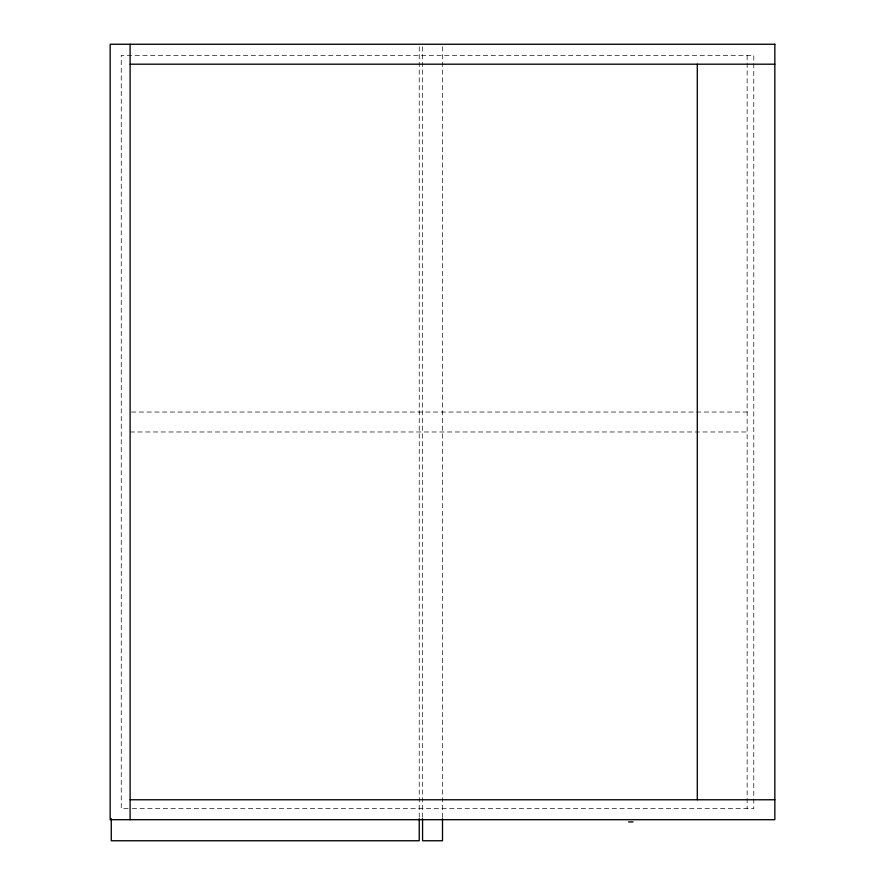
<?xml version="1.0" encoding="UTF-8"?>
<svg xmlns="http://www.w3.org/2000/svg" width="885" height="885" viewBox="0 0 885 885"><rect width="100%" height="100%" fill="white"/><g stroke="black" fill="none" stroke-linecap="round" stroke-linejoin="round"><path stroke-width="0.66" stroke-dasharray="4.42 3.32" d="M131.489 412.034L747.139 412.034M130.106 431.98L747.139 431.98M128.148 808.625L121.245 808.625L121.245 55.324L753.788 55.324L753.788 808.625L129.531 808.625M747.139 55.324L747.139 808.625M442.5 46.739L442.5 819.698M422.554 46.739L422.554 817.275M419.236 46.739L419.236 817.275"/><path stroke-width="1.33" d="M130.106 64.196L774.84 64.196M130.106 799.763L774.84 799.763M628.604 821.922L633.04 821.922M697.292 64.196L697.292 799.763M442.5 818.658L442.5 840.75L422.554 840.75L422.554 818.658M419.236 818.658L419.236 840.75L111.267 840.75L111.267 818.658M130.106 44.25L130.106 819.698M774.84 44.25L110.16 44.25L110.16 819.698L774.84 819.698L774.84 44.25"/></g></svg>
